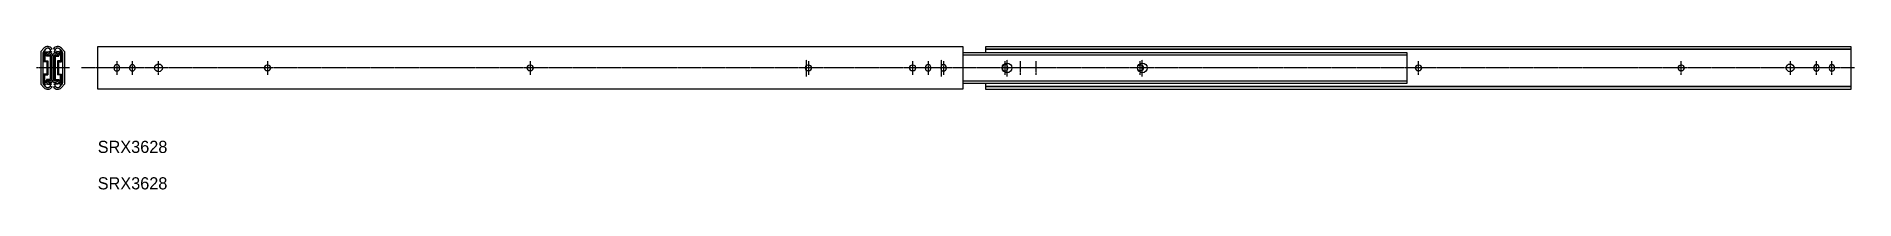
# Model space of a CAD drawing. Extents: x -40 to 1454, y 10 to 128.
import ezdxf

# ---------------------------------------------------------------- set-up
doc = ezdxf.new("R2010")
doc.units = 0
doc.linetypes.add('CENTER', pattern=[2, 1.25, -0.25, 0.25, -0.25])
doc.layers.get('0').update_dxf_attribs({"linetype": 'CONTINUOUS'})
doc.layers.add('CENTER', color=1, linetype='CENTER')

msp = doc.modelspace()

# ---------------------------------------------------------------- linework, layer by layer
at = {"color": 7, "linetype": 'CONTINUOUS'}
for p, q in [((-34.2, 126.2), (-36.7, 123.5)), ((-36.7, 123.5), (-36.7, 96.5)), ((-35, 122.4), (-35, 97.6)), ((-33, 125.3), (-34.6, 123.5)), ((-34.2, 123), (-28.2, 123.7)), ((-34.2, 115.1), (-34.2, 123)), ((-28.1, 123), (-33.4, 122.4)), ((-33.4, 122.4), (-33.4, 115.8)), ((-33.1, 120.9), (-32.4, 121.9)), ((-32, 119.6), (-32, 120.3)), ((-32, 120.3), (-28.3, 120.3)), ((-29, 119.6), (-32, 119.6)), ((-29, 119.6), (-29, 100.4)), ((-28.9, 125), (-27.5, 125.7)), ((-28.3, 120.3), (-28.3, 99.7)), ((-28.2, 123.7), (-28.1, 123)), ((-27, 120.1), (-27, 99.9)), ((-27, 120.1), (-27, 99.9)), ((-27, 119.9), (-27, 120.1)), ((-27, 119.9), (-27, 120.1)), ((-25, 125), (-26.4, 125.7)), ((-25.7, 123.7), (-25.8, 123)), ((-25.8, 123), (-20.5, 122.4)), ((-19.8, 123), (-25.7, 123.7)), ((-25.7, 120.3), (-25.7, 99.7)), ((-22, 120.3), (-25.7, 120.3)), ((-24.9, 119.6), (-24.9, 100.4)), ((-24.9, 119.6), (-22, 119.6)), ((-22, 119.6), (-22, 120.3)), ((-20.8, 120.9), (-21.5, 121.9)), ((-20.9, 125.3), (-19.4, 123.5)), ((-20.5, 122.4), (-20.5, 115.8)), ((-19.8, 115.1), (-19.8, 123)), ((-19.7, 126.2), (-17.2, 123.5)), ((-19, 122.4), (-19, 97.6)), ((-17.2, 123.5), (-17.2, 96.5)), ((10, 127.5), (721, 127.5)), ((10, 92.5), (10, 127.5)), ((721, 127.5), (721, 92.5)), ((721, 122.8), (730.4, 122.8)), ((721, 120.7), (1085.9, 120.7)), ((730.4, 122.8), (1085.9, 122.8)), ((739.8, 127.7), (1450.8, 127.7)), ((739.8, 122.8), (739.8, 127.7)), ((739.8, 125.7), (1450.8, 125.7)), ((1450.8, 125), (739.8, 125)), ((1085.9, 122.8), (1085.9, 97.1)), ((1450.8, 127.7), (1450.8, 92.3)), ((-31.7, 115.1), (-34.2, 115.1)), ((-31.7, 104.9), (-34.2, 104.9)), ((-34.2, 104.9), (-34.2, 97)), ((-33.4, 115.8), (-30.9, 115.8)), ((-31.7, 115.1), (-31.7, 104.9)), ((-30.9, 115.8), (-30.9, 104.2)), ((-23, 115.8), (-23, 104.2)), ((-20.5, 115.8), (-23, 115.8)), ((-22.3, 115.1), (-22.3, 104.9)), ((-22.3, 115.1), (-19.8, 115.1)), ((-22.3, 104.9), (-19.8, 104.9)), ((-19.8, 104.9), (-19.8, 97)), ((23.4, 110.4), (23.4, 109.6)), ((27.9, 109.6), (27.9, 110.4)), ((36.1, 110.4), (36.1, 109.6)), ((40.7, 109.6), (40.7, 110.4)), ((149.9, 112.2), (149.1, 112.2)), ((149.1, 107.8), (149.9, 107.8)), ((365.8, 112.2), (365, 112.2)), ((365, 107.8), (365.8, 107.8)), ((594.4, 112.2), (593.6, 112.2)), ((593.6, 107.8), (594.4, 107.8)), ((680.1, 112.2), (679.3, 112.2)), ((679.3, 107.8), (680.1, 107.8)), ((690.1, 110.4), (690.1, 109.6)), ((694.6, 109.6), (694.6, 110.4)), ((702.9, 110.4), (702.9, 109.6)), ((707.4, 109.6), (707.4, 110.4)), ((753.5, 110.4), (753.5, 109.6)), ((758, 109.6), (758, 110.4)), ((867.2, 112.2), (866.4, 112.2)), ((866.4, 107.8), (867.2, 107.8)), ((1095.8, 112.2), (1095, 112.2)), ((1095, 107.8), (1095.8, 107.8)), ((1311.7, 112.2), (1310.9, 112.2)), ((1310.9, 107.8), (1311.7, 107.8)), ((-34.2, 93.8), (-36.7, 96.5)), ((-33, 94.7), (-34.6, 96.5)), ((-34.2, 97), (-28.2, 96.3)), ((-33.4, 104.2), (-30.9, 104.2)), ((-33.4, 97.6), (-33.4, 104.2)), ((-28.1, 97), (-33.4, 97.6)), ((-33.1, 99.1), (-32.4, 98.1)), ((-32, 100.4), (-32, 99.7)), ((-29, 100.4), (-32, 100.4)), ((-32, 99.7), (-28.3, 99.7)), ((-28.9, 95), (-27.5, 94.3)), ((-28.2, 96.3), (-28.1, 97)), ((-27, 100.1), (-27, 99.9)), ((-27, 100.1), (-27, 99.9)), ((-25, 95), (-26.4, 94.3)), ((-25.8, 97), (-20.5, 97.6)), ((-25.7, 96.3), (-25.8, 97)), ((-22, 99.7), (-25.7, 99.7)), ((-19.8, 97), (-25.7, 96.3)), ((-24.9, 100.4), (-22, 100.4)), ((-20.5, 104.2), (-23, 104.2)), ((-22, 100.4), (-22, 99.7)), ((-20.8, 99.1), (-21.5, 98.1)), ((-20.9, 94.7), (-19.4, 96.5)), ((-20.5, 97.6), (-20.5, 104.2)), ((-19.7, 93.8), (-17.2, 96.5)), ((721, 92.5), (10, 92.5)), ((721, 99.3), (1085.9, 99.3)), ((1085.9, 97.1), (721, 97.1)), ((739.8, 92.3), (739.8, 97.1)), ((739.8, 95), (1450.8, 95)), ((1450.8, 94.3), (739.8, 94.3)), ((1450.8, 92.3), (739.8, 92.3))]:
    msp.add_line(p, q, dxfattribs=at)
for centre, radius in [((60, 110), 3.2), ((757.3, 110), 4), ((868.4, 110), 4), ((1400.8, 110), 3.2)]:
    msp.add_circle(centre, radius, dxfattribs=at)
for centre, radius, start, end in [((-33.2, 122.4), 1.76, 139.3743, 180), ((-31.1, 123.5), 4.16, 31.3026, 139.3341), ((-31.1, 123.9), 2.33, 355.1784, 198.9498), ((-31.1, 124.3), 3.96, 239.2521, 298.1841), ((-31.1, 123.7), 2.55, 31.0618, 139.3743), ((-31.1, 123.9), 2.33, 218.266, 335.8603), ((-31.1, 124.1), 2.58, 238.8091, 297.444), ((-29, 120.1), 2, 0, 117.444), ((-28.9, 120.2), 0.653, 9.3505, 118.1841), ((-25, 120.1), 2, 62.556, 180), ((-22.9, 123.5), 4.16, 40.6659, 148.6974), ((-25, 120.2), 0.653, 61.8159, 170.6495), ((-22.9, 123.9), 2.33, 341.0502, 184.8216), ((-22.9, 123.7), 2.55, 40.6257, 148.9382), ((-22.9, 123.9), 2.33, 204.1397, 321.734), ((-22.9, 124.3), 3.96, 241.8159, 300.7479), ((-22.9, 124.1), 2.58, 242.556, 301.1909), ((-20.7, 122.4), 1.76, 0, 40.6257), ((25.7, 110.4), 2.25, 0, 180), ((25.7, 109.6), 2.25, 180, 0), ((38.4, 110.4), 2.25, 0, 180), ((38.4, 109.6), 2.25, 180, 0), ((149.1, 110), 2.25, 90, 270), ((149.9, 110), 2.25, 270, 90), ((365, 110), 2.25, 90, 270), ((365.8, 110), 2.25, 270, 90), ((593.6, 110), 2.25, 90, 270), ((594.4, 110), 2.25, 270, 90), ((679.3, 110), 2.25, 90, 270), ((680.1, 110), 2.25, 270, 90), ((692.4, 110.4), 2.25, 0, 180), ((692.4, 109.6), 2.25, 180, 0), ((705.1, 110.4), 2.25, 0, 180), ((705.1, 109.6), 2.25, 180, 0), ((755.7, 110.4), 2.25, 0, 180), ((755.7, 109.6), 2.25, 180, 0), ((866.4, 110), 2.25, 90, 140.4288), ((866.4, 110), 2.25, 219.5712, 270), ((867.2, 110), 2.25, 270, 90), ((1095, 110), 2.25, 90, 270), ((1095.8, 110), 2.25, 270, 90), ((1310.9, 110), 2.25, 90, 270), ((1311.7, 110), 2.25, 270, 90), ((1422.4, 110.4), 2.25, 0, 180), ((1422.4, 109.6), 2.25, 180, 0), ((1435.1, 110.4), 2.25, 0, 180), ((1435.1, 109.6), 2.25, 180, 0), ((-33.2, 97.6), 1.76, 180, 220.6257), ((-31.1, 96.5), 4.16, 220.6659, 328.6974), ((-31.1, 96.1), 2.33, 161.0502, 4.8216), ((-31.1, 95.7), 3.96, 61.8159, 120.7479), ((-31.1, 96.3), 2.55, 220.6257, 328.9382), ((-31.1, 96.1), 2.33, 24.1397, 141.734), ((-31.1, 95.9), 2.58, 62.556, 121.1909), ((-29, 99.9), 2, 242.556, 0), ((-28.9, 99.8), 0.653, 241.8159, 350.6495), ((-25, 99.9), 2, 180, 297.444), ((-22.9, 96.5), 4.16, 211.3026, 319.3341), ((-25, 99.8), 0.653, 189.3505, 298.1841), ((-22.9, 96.1), 2.33, 175.1784, 18.9498), ((-22.9, 96.1), 2.33, 38.266, 155.8603), ((-22.9, 96.3), 2.55, 211.0618, 319.3743), ((-22.9, 95.7), 3.96, 59.2521, 118.1841), ((-22.9, 95.9), 2.58, 58.8091, 117.444), ((-20.7, 97.6), 1.76, 319.3743, 0)]:
    msp.add_arc(centre, radius, start, end, dxfattribs=at)
at = {"layer": 'CENTER', "color": 1, "linetype": 'CENTER'}
for p, q in [((-13.3, 110), (-40.4, 110)), ((1453.8, 110), (-3.3, 110)), ((25.7, 115.6), (25.7, 104.3)), ((38.4, 115.6), (38.4, 104.3)), ((60, 104.3), (60, 115.6)), ((149.5, 115.6), (149.5, 104.3)), ((365.4, 115.6), (365.4, 104.3)), ((592.4, 103), (592.4, 117)), ((594, 115.6), (594, 104.3)), ((679.7, 115.6), (679.7, 104.3)), ((692.4, 115.6), (692.4, 104.3)), ((703.5, 103), (703.5, 117)), ((705.1, 115.6), (705.1, 104.3)), ((755.7, 104.3), (755.7, 115.6)), ((757.3, 103), (757.3, 117)), ((768.4, 104.3), (768.4, 115.6)), ((781.1, 104.3), (781.1, 115.6)), ((866.8, 104.3), (866.8, 115.6)), ((868.4, 103), (868.4, 117)), ((1095.4, 104.3), (1095.4, 115.6)), ((1311.3, 104.3), (1311.3, 115.6)), ((1400.8, 115.6), (1400.8, 104.3)), ((1422.4, 104.3), (1422.4, 115.6)), ((1435.1, 104.3), (1435.1, 115.6))]:
    msp.add_line(p, q, dxfattribs=at)

# ---------------------------------------------------------------- texts
at = {"color": 7, "linetype": 'CONTINUOUS'}
for p in [(10, 40), (10, 10)]:
    msp.add_text('SRX3628', height=10, dxfattribs=at).set_placement(p)

doc.saveas('drawing.dxf')
